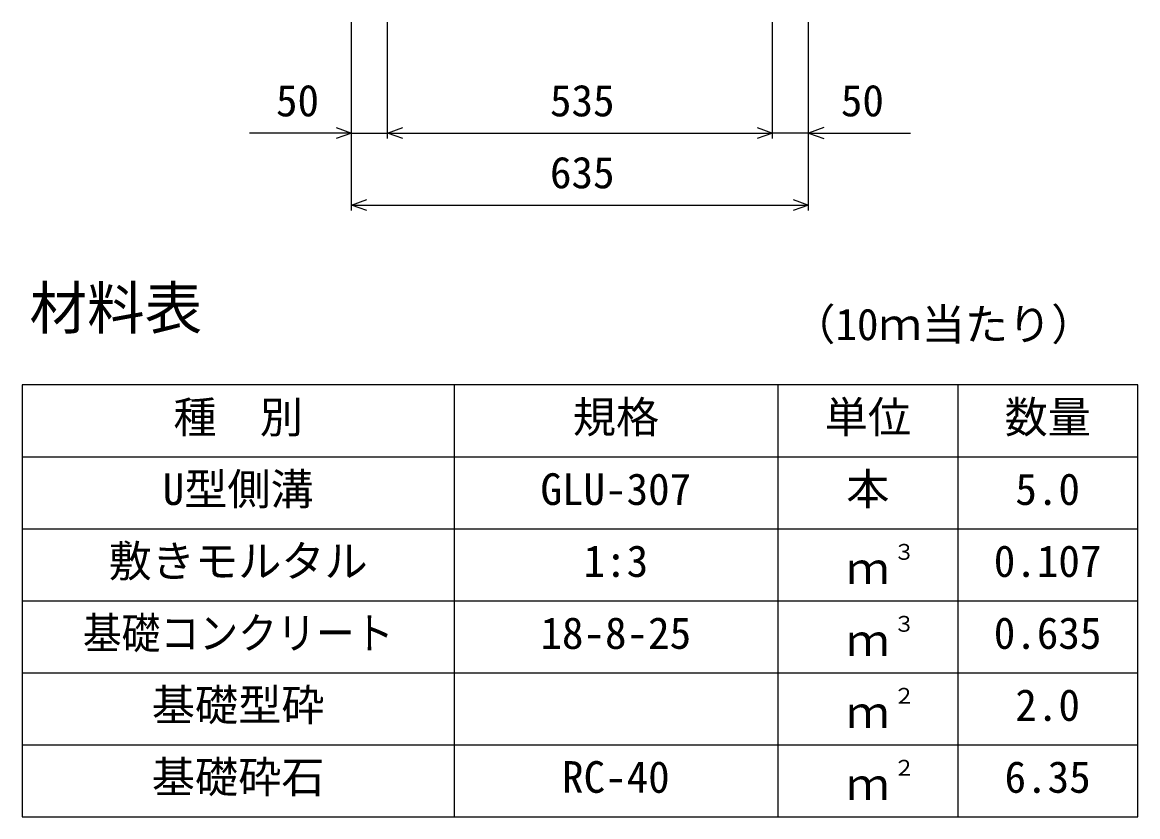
# Model space of a CAD drawing. Units: millimetres, scale not verified. Extents: x -25200 to 25200, y -8910 to 8910.
# Drawn here: x 4531 to 6081, y -469 to 635 of the extents above; entities that cross this region are included whole.
import ezdxf
from ezdxf.enums import TextEntityAlignment as Align

# ---------------------------------------------------------------- set-up
doc = ezdxf.new("R2010")
doc.units = ezdxf.units.MM
doc.header["$LTSCALE"] = 30
for name, color, linetype, lineweight in [('0-0_DIM', 7, 'Continuous', 25), ('0-3_HYO', 3, 'Continuous', 25), ('0-4_HYO2', 4, 'Continuous', 25), ('0-7_TXT', 7, 'Continuous', 25)]:
    doc.layers.add(name, color=color, linetype=linetype, lineweight=lineweight)
doc.styles.add('ＭＳ ゴシック', font='')
doc.styles.get('ＭＳ ゴシック').set_extended_font_data('MS Gothic')

msp = doc.modelspace()

# ---------------------------------------------------------------- linework, layer by layer
at = {"layer": '0-0_DIM'}
for p, q in [((4988.6, 373.68), (4988.6, 635.05)), ((5038.6, 473.68), (5038.6, 635.05)), ((5573.6, 473.68), (5573.6, 635.05)), ((5623.6, 373.68), (5623.6, 635.05)), ((4988.6, 481.18), (4846.8, 481.18)), ((4988.6, 481.18), (5038.6, 481.18)), ((5038.6, 481.18), (5573.6, 481.18)), ((5623.6, 481.18), (5573.6, 481.18)), ((5623.6, 481.18), (5765.39, 481.18)), ((4988.6, 381.18), (5623.6, 381.18))]:
    msp.add_line(p, q, dxfattribs=at)
for points in [[(4967.45, 488.88), (4988.6, 481.18), (4967.45, 473.48)], [(5059.74, 473.48), (5038.6, 481.18), (5059.74, 488.88)], [(5552.45, 488.88), (5573.6, 481.18), (5552.45, 473.48)], [(5644.74, 488.88), (5623.6, 481.18), (5644.74, 473.48)], [(5009.74, 373.48), (4988.6, 381.18), (5009.74, 388.88)], [(5602.45, 388.88), (5623.6, 381.18), (5602.45, 373.48)]]:
    msp.add_lwpolyline(points, dxfattribs=at)
at = {"layer": '0-3_HYO'}
for p, q in [((5131.1, 131.18), (5131.1, -468.82)), ((5581.1, 131.18), (5581.1, -468.82)), ((5831.1, 131.18), (5831.1, -468.82)), ((4531.1, 31.18), (6081.1, 31.18))]:
    msp.add_line(p, q, dxfattribs=at)
msp.add_lwpolyline([(4531.1, -468.82), (6081.1, -468.82), (6081.1, 131.18), (4531.1, 131.18)], close=True, dxfattribs=at)
at = {"layer": '0-4_HYO2'}
for p, q in [((4531.1, -68.82), (6081.1, -68.82)), ((4531.1, -168.82), (6081.1, -168.82)), ((4531.1, -268.82), (6081.1, -268.82)), ((4531.1, -368.82), (6081.1, -368.82))]:
    msp.add_line(p, q, dxfattribs=at)

# ---------------------------------------------------------------- texts
at = {"layer": '0-0_DIM', "style": 'ＭＳ ゴシック'}
for s, p in [('50', (4883.6, 491.18)), ('535', (5264.36, 491.18)), ('50', (5668.6, 491.18)), ('635', (5264.36, 391.18))]:
    msp.add_text(s, height=43.99, dxfattribs=at).set_placement(p, align=Align.BOTTOM_LEFT)
at = {"layer": '0-7_TXT', "style": 'ＭＳ ゴシック'}
for s, height, p in [('材料表', 58.65, (4541.1, 191.18)), ('（10ｍ当たり）', 43.99, (5601.09, 180.18)), ('種\u3000別', 43.99, (4741.1, 51.18)), ('規格', 43.99, (5296.1, 51.18)), ('単位', 43.99, (5646.1, 51.18)), ('数量', 43.99, (5896.1, 51.18)), ('U型側溝', 43.99, (4726.1, -48.82)), ('GLU-307', 43.99, (5251.1, -48.82)), ('本', 43.99, (5676.1, -48.82)), ('5.0', 43.99, (5911.1, -48.82)), ('敷きモルタル', 43.99, (4651.1, -148.82)), ('1:3', 43.99, (5311.1, -148.82)), ('３', 21.99, (5741.64, -118.45)), ('0.107', 43.99, (5881.1, -148.82)), ('ｍ', 43.99, (5676.1, -158.82)), ('18-8-25', 43.99, (5251.1, -248.82)), ('３', 21.99, (5741.64, -218.45)), ('0.635', 43.99, (5881.1, -248.82)), ('ｍ', 43.99, (5676.1, -258.82)), ('基礎型砕', 43.99, (4711.1, -348.82)), ('２', 21.99, (5741.64, -318.45)), ('2.0', 43.99, (5911.1, -348.82)), ('ｍ', 43.99, (5676.1, -358.82)), ('基礎砕石', 43.99, (4711.1, -448.82)), ('RC-40', 43.99, (5281.1, -448.82)), ('２', 21.99, (5741.64, -418.45)), ('6.35', 43.99, (5896.1, -448.82)), ('ｍ', 43.99, (5676.1, -458.82))]:
    msp.add_text(s, height=height, dxfattribs=at).set_placement(p, align=Align.BOTTOM_LEFT)
at = {"layer": '0-7_TXT', "style": 'ＭＳ ゴシック', "width": 0.9}
msp.add_text('基礎コンクリート', height=43.99, dxfattribs=at).set_placement((4615.1, -248.82), align=Align.BOTTOM_LEFT)

doc.saveas('drawing.dxf')
